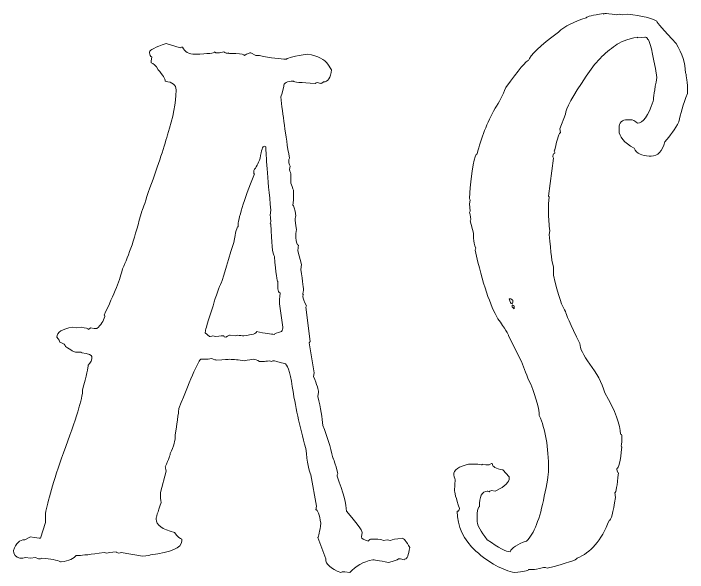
# Model space of a CAD drawing. Header units: inches. Extents: x 0.7 to 13.6, y -16 to -1.4.
# Drawn here: x 10.79 to 13.585, y -16.014 to -13.697 of the extents above; entities that cross this region are included whole.
import ezdxf

# ---------------------------------------------------------------- set-up
doc = ezdxf.new("R2010")
doc.units = ezdxf.units.IN
doc.header["$MEASUREMENT"] = 0
doc.layers.add('Layer 1', color=7, linetype='Continuous')

# ---------------------------------------------------------------- blocks, each defined once
blk = doc.blocks.new('block 13')
at = {"layer": 'Layer 1', "lineweight": 0}
for points, knots in [([(12.4335, -15.9109), (12.4276, -15.9425), (12.4217, -15.9582), (12.4158, -15.9582), (12.4119, -15.9582), (12.4099, -15.9592), (12.4099, -15.9612), (12.4099, -15.9612), (12.3951, -15.9582), (12.3951, -15.9582), (12.3951, -15.9582), (12.3862, -15.9582), (12.3862, -15.9582), (12.3818, -15.9622), (12.368, -15.9671), (12.3449, -15.973), (12.3045, -15.9651), (12.2828, -15.9612), (12.2799, -15.9612), (12.2395, -15.97), (12.2079, -15.9878), (12.1853, -16.0144), (12.1853, -16.0144), (12.1646, -16.0114), (12.1646, -16.0114), (12.1646, -16.0114), (12.1587, -16.0114), (12.1587, -16.0114), (12.1543, -16.0114), (12.1503, -16.0124), (12.1469, -16.0144), (12.1055, -15.9986), (12.0848, -15.9799), (12.0848, -15.9582), (12.0848, -15.9582), (12.0523, -15.8696), (12.0523, -15.8696), (12.0562, -15.8651), (12.0602, -15.8454), (12.0641, -15.8105), (12.0587, -15.773), (12.0518, -15.7543), (12.0434, -15.7543), (12.0434, -15.7543), (12.0464, -15.7395), (12.0464, -15.7395), (12.0464, -15.7395), (12.0228, -15.6095), (12.0228, -15.6095), (12.0154, -15.5952), (12.0085, -15.5588), (12.0021, -15.5002), (11.9765, -15.4066), (11.9577, -15.3209), (11.9459, -15.2431), (11.9366, -15.18), (11.9257, -15.1485), (11.9134, -15.1485), (11.8873, -15.1406), (11.8715, -15.1367), (11.8661, -15.1367), (11.8661, -15.1367), (11.8602, -15.1396), (11.8602, -15.1396), (11.8582, -15.1396), (11.8553, -15.1386), (11.8514, -15.1367), (11.8405, -15.1386), (11.8317, -15.1396), (11.8248, -15.1396), (11.8248, -15.1396), (11.81, -15.1396), (11.81, -15.1396), (11.8011, -15.1337), (11.7922, -15.1308), (11.7834, -15.1308), (11.7632, -15.1327), (11.7514, -15.1347), (11.7479, -15.1367), (11.7238, -15.1327), (11.7031, -15.1308), (11.6859, -15.1308), (11.6824, -15.1308), (11.6647, -15.1318), (11.6327, -15.1337), (11.6287, -15.1337), (11.6218, -15.1318), (11.612, -15.1278), (11.6011, -15.1298), (11.5923, -15.1308), (11.5854, -15.1308), (11.5854, -15.1308), (11.5677, -15.1308), (11.5677, -15.1308), (11.5593, -15.1327), (11.5287, -15.2007), (11.476, -15.3347), (11.476, -15.3406), (11.4711, -15.377), (11.4613, -15.444), (11.4613, -15.4667), (11.4544, -15.4923), (11.4406, -15.5208), (11.4406, -15.5248), (11.4337, -15.5435), (11.4199, -15.577), (11.4199, -15.5785), (11.4209, -15.5844), (11.4229, -15.5947), (11.4229, -15.5947), (11.3992, -15.6834), (11.3992, -15.6834), (11.3992, -15.6834), (11.3992, -15.6922), (11.3992, -15.6922), (11.3992, -15.7006), (11.4002, -15.7115), (11.4022, -15.7248), (11.3884, -15.7656), (11.3815, -15.7873), (11.3815, -15.7898), (11.3815, -15.7898), (11.3815, -15.7927), (11.3815, -15.7927), (11.3815, -15.8169), (11.4071, -15.8356), (11.4583, -15.8489), (11.4721, -15.8666), (11.4819, -15.8755), (11.4879, -15.8755), (11.4879, -15.8755), (11.4879, -15.8843), (11.4879, -15.8843), (11.4879, -15.9119), (11.4445, -15.9306), (11.3578, -15.9405), (11.3578, -15.943), (11.347, -15.9449), (11.3253, -15.9464), (11.3253, -15.9464), (11.2367, -15.9316), (11.2367, -15.9316), (11.2347, -15.9316), (11.2317, -15.9326), (11.2278, -15.9346), (11.2199, -15.9331), (11.216, -15.9311), (11.216, -15.9287), (11.1948, -15.9311), (11.182, -15.9331), (11.1776, -15.9346), (11.1741, -15.9326), (11.1702, -15.9316), (11.1657, -15.9316), (11.1101, -15.9395), (11.0756, -15.9434), (11.0623, -15.9434), (11.0623, -15.9434), (11.0505, -15.9434), (11.0505, -15.9434), (11.0411, -15.9567), (11.0204, -15.9656), (10.9884, -15.97), (10.9884, -15.97), (10.9855, -15.97), (10.9855, -15.97), (10.9712, -15.9626), (10.9456, -15.9577), (10.9086, -15.9553), (10.9052, -15.9572), (10.9003, -15.9582), (10.8939, -15.9582), (10.8939, -15.9582), (10.8821, -15.9523), (10.8821, -15.9523), (10.8821, -15.9523), (10.8614, -15.9553), (10.8614, -15.9553), (10.8614, -15.9553), (10.8407, -15.9523), (10.8407, -15.9523), (10.8333, -15.9543), (10.8254, -15.9553), (10.817, -15.9553), (10.7993, -15.9508), (10.7904, -15.94), (10.7904, -15.9228), (10.7998, -15.8932), (10.8156, -15.8784), (10.8377, -15.8784), (10.8377, -15.8784), (10.8614, -15.8666), (10.8614, -15.8666), (10.8825, -15.8706), (10.8963, -15.8725), (10.9027, -15.8725), (10.9027, -15.8725), (10.9234, -15.8075), (10.9234, -15.8075), (10.9234, -15.8075), (10.9234, -15.7691), (10.9234, -15.7691), (10.9313, -15.7218), (10.9559, -15.6381), (10.9973, -15.5179), (11.0505, -15.378), (11.0771, -15.2913), (11.0771, -15.2578), (11.0928, -15.1977), (11.1007, -15.1633), (11.1007, -15.1544), (11.1106, -15.145), (11.1155, -15.1332), (11.1155, -15.1189), (11.1155, -15.1125), (11.1017, -15.1076), (11.0741, -15.1042), (11.0741, -15.1022), (11.0731, -15.1012), (11.0712, -15.1012), (11.0712, -15.1012), (11.0505, -15.1012), (11.0505, -15.1012), (11.0436, -15.1012), (11.0288, -15.0933), (11.0062, -15.0776), (11.0062, -15.0712), (10.9983, -15.0653), (10.9825, -15.0598), (10.9825, -15.0549), (10.9786, -15.048), (10.9707, -15.0391), (10.9707, -15.0185), (10.9924, -15.0047), (11.0357, -14.9978), (11.0357, -14.9978), (11.0505, -15.0007), (11.0505, -15.0007), (11.0505, -15.0007), (11.0712, -14.9978), (11.0712, -14.9978), (11.0909, -15.0007), (11.1007, -15.0037), (11.1007, -15.0066), (11.1066, -15.0047), (11.1096, -15.0027), (11.1096, -15.0007), (11.1096, -15.0007), (11.1244, -15.0037), (11.1244, -15.0037), (11.1244, -15.0037), (11.1362, -15.0037), (11.1362, -15.0037), (11.1529, -14.9889), (11.1638, -14.9722), (11.1687, -14.9534), (11.1687, -14.9534), (11.1687, -14.9505), (11.1687, -14.9505), (11.1687, -14.9485), (11.1677, -14.9475), (11.1657, -14.9475), (11.2086, -14.8599), (11.2342, -14.7958), (11.2426, -14.7554), (11.2682, -14.7023), (11.2948, -14.6225), (11.3224, -14.5161), (11.3253, -14.5136), (11.3342, -14.488), (11.349, -14.4392), (11.3864, -14.3383), (11.413, -14.2585), (11.4288, -14.1999), (11.4524, -14.128), (11.4642, -14.0669), (11.4642, -14.0166), (11.4642, -14.0166), (11.4642, -14.0137), (11.4642, -14.0137), (11.4642, -13.994), (11.4494, -13.9822), (11.4199, -13.9782), (11.4199, -13.9679), (11.41, -13.9521), (11.3903, -13.9309), (11.38, -13.9132), (11.3701, -13.9034), (11.3608, -13.9014), (11.3608, -13.8994), (11.3618, -13.8915), (11.3637, -13.8778), (11.3578, -13.8758), (11.3549, -13.8699), (11.3549, -13.86), (11.3549, -13.86), (11.3549, -13.8571), (11.3549, -13.8571), (11.3549, -13.8487), (11.3775, -13.8369), (11.4229, -13.8216), (11.4229, -13.8216), (11.4819, -13.8393), (11.4819, -13.8393), (11.4859, -13.8374), (11.4889, -13.8364), (11.4908, -13.8364), (11.4997, -13.8561), (11.5174, -13.8659), (11.544, -13.8659), (11.5972, -13.8649), (11.6238, -13.862), (11.6238, -13.8571), (11.6238, -13.8571), (11.6297, -13.86), (11.6297, -13.86), (11.6297, -13.86), (11.6445, -13.86), (11.6445, -13.86), (11.6445, -13.86), (11.6622, -13.8571), (11.6622, -13.8571), (11.6686, -13.861), (11.6745, -13.863), (11.68, -13.863), (11.68, -13.863), (11.68, -13.86), (11.68, -13.86), (11.68, -13.86), (11.6859, -13.863), (11.6859, -13.863), (11.6859, -13.863), (11.7125, -13.863), (11.7125, -13.863), (11.7356, -13.864), (11.7474, -13.8669), (11.7479, -13.8718), (11.7607, -13.864), (11.7696, -13.86), (11.7745, -13.86), (11.7745, -13.86), (11.7952, -13.8718), (11.7952, -13.8718), (11.7952, -13.8718), (11.81, -13.8718), (11.81, -13.8718), (11.8577, -13.8817), (11.8952, -13.8866), (11.9223, -13.8866), (11.9267, -13.8807), (11.9563, -13.8738), (12.0109, -13.8659), (12.0528, -13.8743), (12.0804, -13.8881), (12.0937, -13.9073), (12.0937, -13.9073), (12.1085, -13.9309), (12.1085, -13.9309), (12.1055, -13.9644), (12.0947, -13.9812), (12.076, -13.9812), (12.071, -13.9851), (12.0671, -13.9871), (12.0641, -13.9871), (12.0641, -13.9871), (12.0494, -13.9841), (12.0494, -13.9841), (12.0474, -13.9841), (12.0444, -13.9851), (12.0405, -13.9871), (11.9814, -13.9846), (11.9518, -13.9817), (11.9518, -13.9782), (11.9242, -13.9782), (11.9105, -13.9851), (11.9105, -13.9989), (11.9105, -14.0058), (11.9065, -14.0206), (11.8986, -14.0432), (11.9065, -14.1147), (11.9183, -14.1994), (11.9341, -14.2974), (11.9321, -14.3008), (11.9312, -14.3048), (11.9312, -14.3092), (11.9312, -14.3092), (11.9312, -14.3122), (11.9312, -14.3122), (11.9312, -14.3176), (11.9331, -14.3235), (11.9371, -14.3299), (11.9371, -14.3299), (11.9341, -14.3447), (11.9341, -14.3447), (11.938, -14.3521), (11.94, -14.3599), (11.94, -14.3683), (11.94, -14.3683), (11.94, -14.4008), (11.94, -14.4008), (11.9479, -14.4205), (11.9518, -14.4314), (11.9518, -14.4333), (11.9518, -14.4333), (11.9518, -14.4717), (11.9518, -14.4717), (11.9518, -14.4717), (11.9489, -14.4924), (11.9489, -14.4924), (11.9523, -14.4924), (11.9563, -14.5072), (11.9607, -14.5368), (11.9607, -14.5377), (11.9597, -14.5417), (11.9577, -14.5486), (11.9577, -14.556), (11.9597, -14.5707), (11.9637, -14.5929), (11.9617, -14.6037), (11.9607, -14.6146), (11.9607, -14.6254), (11.9627, -14.6471), (11.9666, -14.6579), (11.9725, -14.6579), (11.9705, -14.6688), (11.9696, -14.6766), (11.9696, -14.6816), (11.9696, -14.6816), (11.9843, -14.7377), (11.9843, -14.7377), (11.9843, -14.7377), (11.9814, -14.7584), (11.9814, -14.7584), (11.9893, -14.8106), (11.9932, -14.8402), (11.9932, -14.8471), (11.9912, -14.8505), (11.9902, -14.8554), (11.9902, -14.8618), (11.9902, -14.8618), (11.9932, -14.8618), (11.9932, -14.8618), (11.9932, -14.8618), (11.9902, -14.8677), (11.9902, -14.8677), (11.9902, -14.8677), (11.9902, -14.8707), (11.9902, -14.8707), (11.9902, -14.8776), (11.9952, -14.8904), (12.005, -14.9091), (12.005, -14.9091), (12.0021, -14.915), (12.0021, -14.915), (12.0021, -14.915), (12.0198, -15.0569), (12.0198, -15.0569), (12.0198, -15.0569), (12.0168, -15.0628), (12.0168, -15.0628), (12.0168, -15.0628), (12.0375, -15.1869), (12.0375, -15.1869), (12.0375, -15.1869), (12.0346, -15.2017), (12.0346, -15.2017), (12.0484, -15.2367), (12.0553, -15.2583), (12.0553, -15.2667), (12.0553, -15.2667), (12.0523, -15.2844), (12.0523, -15.2844), (12.0641, -15.3327), (12.071, -15.3731), (12.073, -15.4056), (12.0907, -15.4494), (12.1045, -15.4938), (12.1144, -15.5386), (12.1173, -15.541), (12.1242, -15.5627), (12.1351, -15.6036), (12.1331, -15.607), (12.1321, -15.611), (12.1321, -15.6154), (12.1577, -15.6834), (12.1705, -15.7317), (12.1705, -15.7602), (12.2139, -15.809), (12.2355, -15.8385), (12.2355, -15.8489), (12.2355, -15.8489), (12.2326, -15.8666), (12.2326, -15.8666), (12.2326, -15.874), (12.2424, -15.8799), (12.2621, -15.8843), (12.2621, -15.8814), (12.2651, -15.8784), (12.271, -15.8755), (12.271, -15.8755), (12.2917, -15.8755), (12.2917, -15.8755), (12.3055, -15.8755), (12.3163, -15.8774), (12.3242, -15.8814), (12.3242, -15.8814), (12.339, -15.8784), (12.339, -15.8784), (12.339, -15.8784), (12.3537, -15.8814), (12.3537, -15.8814), (12.3592, -15.8779), (12.3749, -15.875), (12.401, -15.8725), (12.4084, -15.8725), (12.4192, -15.8853), (12.4335, -15.9109)], [0, 0, 0, 0, 1, 1, 1, 2, 2, 2, 3, 3, 3, 4, 4, 4, 5, 5, 5, 6, 6, 6, 7, 7, 7, 8, 8, 8, 9, 9, 9, 10, 10, 10, 11, 11, 11, 12, 12, 12, 13, 13, 13, 14, 14, 14, 15, 15, 15, 16, 16, 16, 17, 17, 17, 18, 18, 18, 19, 19, 19, 20, 20, 20, 21, 21, 21, 22, 22, 22, 23, 23, 23, 24, 24, 24, 25, 25, 25, 26, 26, 26, 27, 27, 27, 28, 28, 28, 29, 29, 29, 30, 30, 30, 31, 31, 31, 32, 32, 32, 33, 33, 33, 34, 34, 34, 35, 35, 35, 36, 36, 36, 37, 37, 37, 38, 38, 38, 39, 39, 39, 40, 40, 40, 41, 41, 41, 42, 42, 42, 43, 43, 43, 44, 44, 44, 45, 45, 45, 46, 46, 46, 47, 47, 47, 48, 48, 48, 49, 49, 49, 50, 50, 50, 51, 51, 51, 52, 52, 52, 53, 53, 53, 54, 54, 54, 55, 55, 55, 56, 56, 56, 57, 57, 57, 58, 58, 58, 59, 59, 59, 60, 60, 60, 61, 61, 61, 62, 62, 62, 63, 63, 63, 64, 64, 64, 65, 65, 65, 66, 66, 66, 67, 67, 67, 68, 68, 68, 69, 69, 69, 70, 70, 70, 71, 71, 71, 72, 72, 72, 73, 73, 73, 74, 74, 74, 75, 75, 75, 76, 76, 76, 77, 77, 77, 78, 78, 78, 79, 79, 79, 80, 80, 80, 81, 81, 81, 82, 82, 82, 83, 83, 83, 84, 84, 84, 85, 85, 85, 86, 86, 86, 87, 87, 87, 88, 88, 88, 89, 89, 89, 90, 90, 90, 91, 91, 91, 92, 92, 92, 93, 93, 93, 94, 94, 94, 95, 95, 95, 96, 96, 96, 97, 97, 97, 98, 98, 98, 99, 99, 99, 100, 100, 100, 101, 101, 101, 102, 102, 102, 103, 103, 103, 104, 104, 104, 105, 105, 105, 106, 106, 106, 107, 107, 107, 108, 108, 108, 109, 109, 109, 110, 110, 110, 111, 111, 111, 112, 112, 112, 113, 113, 113, 114, 114, 114, 115, 115, 115, 116, 116, 116, 117, 117, 117, 118, 118, 118, 119, 119, 119, 120, 120, 120, 121, 121, 121, 122, 122, 122, 123, 123, 123, 124, 124, 124, 125, 125, 125, 126, 126, 126, 127, 127, 127, 128, 128, 128, 129, 129, 129, 130, 130, 130, 131, 131, 131, 132, 132, 132, 133, 133, 133, 134, 134, 134, 135, 135, 135, 136, 136, 136, 137, 137, 137, 138, 138, 138, 139, 139, 139, 140, 140, 140, 141, 141, 141, 142, 142, 142, 143, 143, 143, 144, 144, 144, 145, 145, 145, 146, 146, 146, 147, 147, 147, 148, 148, 148, 149, 149, 149, 150, 150, 150, 151, 151, 151, 152, 152, 152, 153, 153, 153, 154, 154, 154, 155, 155, 155, 156, 156, 156, 157, 157, 157, 158, 158, 158, 159, 159, 159, 160, 160, 160, 161, 161, 161, 162, 162, 162, 163, 163, 163, 164, 164, 164, 165, 165, 165, 166, 166, 166, 167, 167, 167, 168, 168, 168, 169, 169, 169, 170, 170, 170, 171, 171, 171, 172, 172, 172, 172]), ([(11.9075, -14.9978), (11.9075, -14.9978), (11.8927, -14.9003), (11.8927, -14.9003), (11.8927, -14.8904), (11.8937, -14.8756), (11.8957, -14.8559), (11.8898, -14.854), (11.8868, -14.848), (11.8868, -14.8382), (11.8868, -14.8382), (11.8868, -14.8086), (11.8868, -14.8086), (11.8834, -14.8086), (11.8784, -14.7742), (11.872, -14.7052), (11.8647, -14.6944), (11.8597, -14.6491), (11.8573, -14.5693), (11.8573, -14.5693), (11.8543, -14.5693), (11.8543, -14.5693), (11.8563, -14.5653), (11.8573, -14.5624), (11.8573, -14.5604), (11.8573, -14.5535), (11.8563, -14.5446), (11.8543, -14.5338), (11.8543, -14.5338), (11.8573, -14.5131), (11.8573, -14.5131), (11.8435, -14.3718), (11.8366, -14.2841), (11.8366, -14.2501), (11.8366, -14.2501), (11.8307, -14.2472), (11.8307, -14.2472), (11.8233, -14.2476), (11.8174, -14.2644), (11.8129, -14.2974), (11.8046, -14.3196), (11.7957, -14.3363), (11.7863, -14.3476), (11.7863, -14.3476), (11.7863, -14.3594), (11.7863, -14.3594), (11.7863, -14.3614), (11.7873, -14.3624), (11.7893, -14.3624), (11.744, -14.4752), (11.7213, -14.5481), (11.7213, -14.5811), (11.7169, -14.5811), (11.711, -14.6028), (11.7036, -14.6461), (11.6701, -14.7535), (11.6534, -14.8086), (11.6534, -14.8116), (11.642, -14.8328), (11.6302, -14.8653), (11.6179, -14.9091), (11.6179, -14.9091), (11.5972, -14.9712), (11.5972, -14.9712), (11.5893, -14.9993), (11.5854, -15.016), (11.5854, -15.0214), (11.5854, -15.0214), (11.6031, -15.0362), (11.6031, -15.0362), (11.6031, -15.0362), (11.6061, -15.0362), (11.6061, -15.0362), (11.612, -15.0362), (11.6149, -15.0352), (11.6149, -15.0332), (11.6149, -15.0332), (11.6297, -15.0362), (11.6297, -15.0362), (11.6469, -15.0342), (11.6578, -15.0332), (11.6622, -15.0332), (11.6622, -15.0372), (11.6652, -15.0391), (11.6711, -15.0391), (11.6804, -15.0332), (11.6863, -15.0303), (11.6888, -15.0303), (11.6888, -15.0303), (11.7095, -15.0332), (11.7095, -15.0332), (11.7115, -15.0332), (11.7144, -15.0323), (11.7184, -15.0303), (11.7292, -15.0323), (11.7381, -15.0332), (11.745, -15.0332), (11.7804, -15.0293), (11.7982, -15.0234), (11.7982, -15.0155), (11.8331, -15.0234), (11.8577, -15.0273), (11.872, -15.0273), (11.872, -15.0254), (11.8819, -15.0214), (11.9016, -15.0155), (11.9055, -15.0091), (11.9075, -15.0032), (11.9075, -14.9978)], [0, 0, 0, 0, 1, 1, 1, 2, 2, 2, 3, 3, 3, 4, 4, 4, 5, 5, 5, 6, 6, 6, 7, 7, 7, 8, 8, 8, 9, 9, 9, 10, 10, 10, 11, 11, 11, 12, 12, 12, 13, 13, 13, 14, 14, 14, 15, 15, 15, 16, 16, 16, 17, 17, 17, 18, 18, 18, 19, 19, 19, 20, 20, 20, 21, 21, 21, 22, 22, 22, 23, 23, 23, 24, 24, 24, 25, 25, 25, 26, 26, 26, 27, 27, 27, 28, 28, 28, 29, 29, 29, 30, 30, 30, 31, 31, 31, 32, 32, 32, 33, 33, 33, 34, 34, 34, 35, 35, 35, 36, 36, 36, 36])]:
    blk.add_open_spline(points, degree=3, knots=knots, dxfattribs=at)
blk = doc.blocks.new('block 14')
at = {"layer": 'Layer 1', "lineweight": 0}
for points, knots in [([(13.5846, -13.996), (13.5846, -13.996), (13.5846, -14.0285), (13.5846, -14.0285), (13.5664, -14.0748), (13.5545, -14.1142), (13.5491, -14.1467), (13.5329, -14.1767), (13.5132, -14.2043), (13.49, -14.2294), (13.4797, -14.2688), (13.461, -14.2885), (13.4339, -14.2885), (13.4339, -14.2885), (13.425, -14.2885), (13.425, -14.2885), (13.3959, -14.2885), (13.3752, -14.2777), (13.3629, -14.256), (13.3216, -14.2324), (13.3009, -14.2078), (13.3009, -14.1821), (13.3009, -14.1821), (13.3009, -14.1733), (13.3009, -14.1733), (13.3009, -14.1496), (13.3127, -14.1378), (13.3363, -14.1378), (13.3363, -14.1378), (13.3482, -14.1378), (13.3482, -14.1378), (13.3575, -14.1378), (13.3674, -14.1427), (13.3777, -14.1526), (13.3994, -14.1526), (13.421, -14.122), (13.4427, -14.061), (13.4427, -14.0477), (13.4476, -14.0152), (13.4575, -13.9634), (13.4403, -13.8571), (13.4275, -13.8039), (13.4191, -13.8039), (13.4191, -13.8009), (13.4161, -13.798), (13.4102, -13.795), (13.4102, -13.795), (13.4073, -13.795), (13.4073, -13.795), (13.4073, -13.795), (13.3777, -13.798), (13.3777, -13.798), (13.3777, -13.798), (13.3777, -13.795), (13.3777, -13.795), (13.3334, -13.8044), (13.3028, -13.8162), (13.2861, -13.8305), (13.2408, -13.8595), (13.2004, -13.9019), (13.1649, -13.9575), (13.1078, -14.0403), (13.0792, -14.0925), (13.0792, -14.1142), (13.0792, -14.1142), (13.0556, -14.1762), (13.0556, -14.1762), (13.0556, -14.1762), (13.0586, -14.191), (13.0586, -14.191), (13.0526, -14.191), (13.0448, -14.2146), (13.0349, -14.2619), (13.0329, -14.2619), (13.032, -14.2639), (13.032, -14.2678), (13.0339, -14.2718), (13.0349, -14.2747), (13.0349, -14.2767), (13.03, -14.2767), (13.027, -14.2807), (13.026, -14.2885), (13.026, -14.2905), (13.027, -14.2935), (13.029, -14.2974), (13.029, -14.2974), (13.0083, -14.454), (13.0083, -14.454), (13.0083, -14.456), (13.0093, -14.457), (13.0113, -14.457), (13.0113, -14.457), (13.0083, -14.4865), (13.0083, -14.4865), (13.0083, -14.4865), (13.0083, -14.522), (13.0083, -14.522), (13.0083, -14.5471), (13.0103, -14.5727), (13.0142, -14.5988), (13.0142, -14.5988), (13.0113, -14.6136), (13.0113, -14.6136), (13.0177, -14.6895), (13.0236, -14.7348), (13.029, -14.7495), (13.029, -14.7495), (13.029, -14.782), (13.029, -14.782), (13.0492, -14.8663), (13.0659, -14.9165), (13.0792, -14.9328), (13.0792, -14.9406), (13.0989, -14.985), (13.1383, -15.0657), (13.1383, -15.0849), (13.1521, -15.1135), (13.1797, -15.1514), (13.2078, -15.1874), (13.2285, -15.2268), (13.2418, -15.2697), (13.2851, -15.346), (13.3068, -15.4031), (13.3068, -15.4411), (13.3107, -15.4416), (13.3127, -15.4435), (13.3127, -15.447), (13.3127, -15.447), (13.3127, -15.4588), (13.3127, -15.4588), (13.3127, -15.4672), (13.3117, -15.478), (13.3097, -15.4913), (13.3097, -15.4933), (13.3107, -15.4942), (13.3127, -15.4942), (13.3058, -15.5533), (13.2989, -15.5829), (13.292, -15.5829), (13.292, -15.5829), (13.292, -15.5859), (13.292, -15.5859), (13.2925, -15.5957), (13.2945, -15.6006), (13.2979, -15.6006), (13.293, -15.6558), (13.2881, -15.6834), (13.2831, -15.6834), (13.2831, -15.6834), (13.2861, -15.7041), (13.2861, -15.7041), (13.2762, -15.7671), (13.2674, -15.7986), (13.2595, -15.7986), (13.227, -15.8814), (13.1827, -15.9336), (13.1265, -15.9553), (13.1265, -15.9612), (13.0852, -15.975), (13.0024, -15.9966), (13.0024, -15.9966), (12.9965, -15.9937), (12.9965, -15.9937), (12.9965, -15.9937), (12.9876, -15.9937), (12.9876, -15.9937), (12.962, -15.9996), (12.9482, -16.0025), (12.9463, -16.0025), (12.9463, -16.0025), (12.9256, -16.0025), (12.9256, -16.0025), (12.9226, -16.0065), (12.9039, -16.0104), (12.8694, -16.0144), (12.8177, -16.005), (12.7635, -15.9755), (12.7069, -15.9257), (12.6557, -15.8784), (12.63, -15.8233), (12.63, -15.7602), (12.636, -15.7602), (12.6389, -15.7563), (12.6389, -15.7484), (12.6251, -15.706), (12.6182, -15.6804), (12.6182, -15.6716), (12.6202, -15.6469), (12.6212, -15.6341), (12.6212, -15.6331), (12.6212, -15.6297), (12.6192, -15.6218), (12.6153, -15.6095), (12.6153, -15.5888), (12.636, -15.574), (12.6773, -15.5652), (12.6773, -15.5652), (12.7039, -15.5652), (12.7039, -15.5652), (12.7108, -15.5652), (12.7197, -15.5662), (12.7305, -15.5681), (12.7325, -15.5681), (12.7335, -15.5672), (12.7335, -15.5652), (12.7335, -15.5652), (12.7483, -15.5681), (12.7483, -15.5681), (12.7483, -15.5681), (12.763, -15.5681), (12.763, -15.5681), (12.763, -15.5681), (12.7719, -15.5622), (12.7719, -15.5622), (12.7719, -15.5622), (12.7749, -15.5622), (12.7749, -15.5622), (12.7749, -15.576), (12.7896, -15.5849), (12.8192, -15.5888), (12.8192, -15.5888), (12.8458, -15.6184), (12.8458, -15.6184), (12.8458, -15.6184), (12.8458, -15.6213), (12.8458, -15.6213), (12.8458, -15.64), (12.828, -15.6578), (12.7926, -15.6745), (12.7926, -15.6745), (12.7867, -15.6775), (12.7867, -15.6775), (12.7867, -15.6775), (12.7719, -15.6745), (12.7719, -15.6745), (12.766, -15.6765), (12.763, -15.6785), (12.763, -15.6804), (12.763, -15.6804), (12.7571, -15.6775), (12.7571, -15.6775), (12.7571, -15.6775), (12.7542, -15.6775), (12.7542, -15.6775), (12.7325, -15.6775), (12.7217, -15.6992), (12.7217, -15.7425), (12.7172, -15.7425), (12.7143, -15.7514), (12.7128, -15.7691), (12.7128, -15.7691), (12.7128, -15.8045), (12.7128, -15.8045), (12.7128, -15.8178), (12.7266, -15.8425), (12.7542, -15.8784), (12.8024, -15.9119), (12.834, -15.9287), (12.8487, -15.9287), (12.8561, -15.9114), (12.8788, -15.8966), (12.9167, -15.8843), (12.9482, -15.8548), (12.9729, -15.7927), (12.9906, -15.6982), (13.0024, -15.6464), (13.0083, -15.61), (13.0083, -15.5888), (13.0083, -15.4938), (12.9955, -15.4189), (12.9699, -15.3642), (12.9699, -15.3381), (12.9581, -15.2948), (12.9344, -15.2342), (12.9187, -15.1997), (12.9059, -15.1682), (12.896, -15.1396), (12.896, -15.1396), (12.8428, -15.0332), (12.8428, -15.0332), (12.8428, -15.0278), (12.828, -15.0042), (12.7985, -14.9623), (12.767, -14.9106), (12.7354, -14.816), (12.7039, -14.6786), (12.7059, -14.6747), (12.7069, -14.6717), (12.7069, -14.6697), (12.701, -14.6569), (12.698, -14.6431), (12.698, -14.6284), (12.698, -14.6284), (12.698, -14.6077), (12.698, -14.6077), (12.698, -14.6077), (12.6832, -14.5574), (12.6832, -14.5574), (12.6832, -14.5574), (12.6862, -14.5515), (12.6862, -14.5515), (12.6842, -14.5353), (12.6823, -14.5254), (12.6803, -14.522), (12.6803, -14.522), (12.6832, -14.5161), (12.6832, -14.5161), (12.6832, -14.5161), (12.6803, -14.4865), (12.6803, -14.4865), (12.6803, -14.4865), (12.6832, -14.4717), (12.6832, -14.4717), (12.6832, -14.4698), (12.6823, -14.4668), (12.6803, -14.4629), (12.6901, -14.3407), (12.701, -14.2796), (12.7128, -14.2796), (12.729, -14.2132), (12.7537, -14.1501), (12.7867, -14.0905), (12.8039, -14.0654), (12.8187, -14.0368), (12.831, -14.0048), (12.8852, -13.93), (12.9167, -13.8925), (12.9256, -13.8925), (12.932, -13.8714), (12.9733, -13.8319), (13.0497, -13.7743), (13.0753, -13.7502), (13.1137, -13.7305), (13.1649, -13.7152), (13.1674, -13.7103), (13.191, -13.7044), (13.2359, -13.6975), (13.2359, -13.6975), (13.2359, -13.7004), (13.2359, -13.7004), (13.2359, -13.7004), (13.2418, -13.6975), (13.2418, -13.6975), (13.2482, -13.6975), (13.2639, -13.6994), (13.2891, -13.7034), (13.2925, -13.7014), (13.2965, -13.7004), (13.3009, -13.7004), (13.3009, -13.7004), (13.3157, -13.7034), (13.3157, -13.7034), (13.3157, -13.7034), (13.3363, -13.7004), (13.3363, -13.7004), (13.3979, -13.7073), (13.4383, -13.7172), (13.4575, -13.73), (13.459, -13.7359), (13.4856, -13.7664), (13.5373, -13.8216), (13.5629, -13.864), (13.5757, -13.9044), (13.5757, -13.9428), (13.5777, -13.9428), (13.5806, -13.9605), (13.5846, -13.996)], [0, 0, 0, 0, 1, 1, 1, 2, 2, 2, 3, 3, 3, 4, 4, 4, 5, 5, 5, 6, 6, 6, 7, 7, 7, 8, 8, 8, 9, 9, 9, 10, 10, 10, 11, 11, 11, 12, 12, 12, 13, 13, 13, 14, 14, 14, 15, 15, 15, 16, 16, 16, 17, 17, 17, 18, 18, 18, 19, 19, 19, 20, 20, 20, 21, 21, 21, 22, 22, 22, 23, 23, 23, 24, 24, 24, 25, 25, 25, 26, 26, 26, 27, 27, 27, 28, 28, 28, 29, 29, 29, 30, 30, 30, 31, 31, 31, 32, 32, 32, 33, 33, 33, 34, 34, 34, 35, 35, 35, 36, 36, 36, 37, 37, 37, 38, 38, 38, 39, 39, 39, 40, 40, 40, 41, 41, 41, 42, 42, 42, 43, 43, 43, 44, 44, 44, 45, 45, 45, 46, 46, 46, 47, 47, 47, 48, 48, 48, 49, 49, 49, 50, 50, 50, 51, 51, 51, 52, 52, 52, 53, 53, 53, 54, 54, 54, 55, 55, 55, 56, 56, 56, 57, 57, 57, 58, 58, 58, 59, 59, 59, 60, 60, 60, 61, 61, 61, 62, 62, 62, 63, 63, 63, 64, 64, 64, 65, 65, 65, 66, 66, 66, 67, 67, 67, 68, 68, 68, 69, 69, 69, 70, 70, 70, 71, 71, 71, 72, 72, 72, 73, 73, 73, 74, 74, 74, 75, 75, 75, 76, 76, 76, 77, 77, 77, 78, 78, 78, 79, 79, 79, 80, 80, 80, 81, 81, 81, 82, 82, 82, 83, 83, 83, 84, 84, 84, 85, 85, 85, 86, 86, 86, 87, 87, 87, 88, 88, 88, 89, 89, 89, 90, 90, 90, 91, 91, 91, 92, 92, 92, 93, 93, 93, 94, 94, 94, 95, 95, 95, 96, 96, 96, 97, 97, 97, 98, 98, 98, 99, 99, 99, 100, 100, 100, 101, 101, 101, 102, 102, 102, 103, 103, 103, 104, 104, 104, 105, 105, 105, 106, 106, 106, 107, 107, 107, 108, 108, 108, 109, 109, 109, 110, 110, 110, 111, 111, 111, 112, 112, 112, 113, 113, 113, 114, 114, 114, 115, 115, 115, 116, 116, 116, 117, 117, 117, 118, 118, 118, 119, 119, 119, 120, 120, 120, 121, 121, 121, 122, 122, 122, 122]), ([(12.8576, -14.9003), (12.8576, -14.9003), (12.8606, -14.8943), (12.8606, -14.8943), (12.8606, -14.8943), (12.8606, -14.8884), (12.8606, -14.8884), (12.8606, -14.8855), (12.8576, -14.8825), (12.8517, -14.8796), (12.8517, -14.8796), (12.8458, -14.8796), (12.8458, -14.8796), (12.8487, -14.8934), (12.8527, -14.9003), (12.8576, -14.9003)], [0, 0, 0, 0, 1, 1, 1, 2, 2, 2, 3, 3, 3, 4, 4, 4, 5, 5, 5, 5]), ([(12.8665, -14.9121), (12.8665, -14.9081), (12.8645, -14.9062), (12.8606, -14.9062), (12.8606, -14.9062), (12.8576, -14.9062), (12.8576, -14.9062), (12.8576, -14.9062), (12.8576, -14.9121), (12.8576, -14.9121), (12.8576, -14.915), (12.8606, -14.918), (12.8665, -14.9209), (12.8665, -14.9209), (12.8665, -14.9121), (12.8665, -14.9121)], [0, 0, 0, 0, 1, 1, 1, 2, 2, 2, 3, 3, 3, 4, 4, 4, 5, 5, 5, 5])]:
    blk.add_open_spline(points, degree=3, knots=knots, dxfattribs=at)

msp = doc.modelspace()

# ---------------------------------------------------------------- block references
at = {"layer": 'Layer 1'}
for name in ['block 14', 'block 13']:
    msp.add_blockref(name, (0, 0), dxfattribs=at)

doc.saveas('drawing.dxf')
